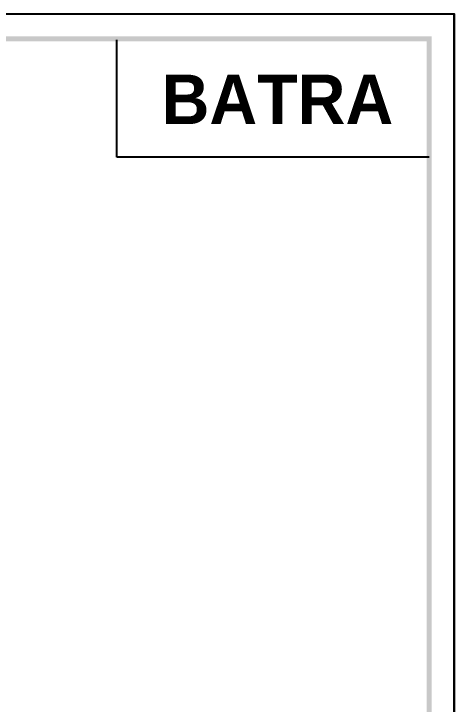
# Model space of a CAD drawing. Header units: millimetres. Extents: x 1035 to 2065, y 1005 to 1731.
# Drawn here: x 1826.3 to 2065.3, y 1355.9 to 1730.6 of the extents above; entities that cross this region are included whole.
import ezdxf

# ---------------------------------------------------------------- set-up
doc = ezdxf.new("R2010")
doc.units = ezdxf.units.MM
doc.styles.add('Daelim Dimension', font='')
doc.styles.get('Daelim Dimension').set_extended_font_data('NanumGothic')

msp = doc.modelspace()

# ---------------------------------------------------------------- linework, layer by layer
at = {"color": 5, "ltscale": 0.5}
msp.add_line((1882.28, 1652.68), (1882.28, 1716.52), dxfattribs=at)
at = {"color": 5, "ltscale": 40}
msp.add_line((2051.78, 1652.68), (1882.28, 1652.68), dxfattribs=at)
at = {"color": 2}
msp.add_lwpolyline([(1034.61, 1730.56), (2065.33, 1730.56), (2065.33, 1004.54), (1034.61, 1004.54)], close=True, dxfattribs=at)
at = {"ltscale": 0.5}
msp.add_lwpolyline([(1034.61, 1730.56), (2065.33, 1730.56), (2065.33, 1004.54), (1034.61, 1004.54)], close=True, dxfattribs=at)
at = {"color": 2}
msp.add_lwpolyline([(2065.33, 1004.54), (2065.33, 1730.56)], dxfattribs=at)
at = {"color": 5, "ltscale": 40}
for points in [[(1048.16, 1718.33), (1048.16, 1715.69), (2051.78, 1718.33), (2051.78, 1715.69)], [(2053.1, 1718.33), (2050.46, 1718.33), (2053.1, 1029), (2050.46, 1031.64)], [(2053.1, 1718.33), (2050.46, 1718.33), (2053.1, 1029), (2050.46, 1031.64)]]:
    msp.add_trace(points, dxfattribs=at)

# ---------------------------------------------------------------- texts
at = {"ltscale": 0.5, "insert": (1906.49, 1697.57), "char_height": 26.88, "width": 49.3746, "attachment_point": 1, "style": 'Daelim Dimension'}
msp.add_mtext('{\\Fbold|c129;BATRA}', dxfattribs=at)

doc.saveas('drawing.dxf')
